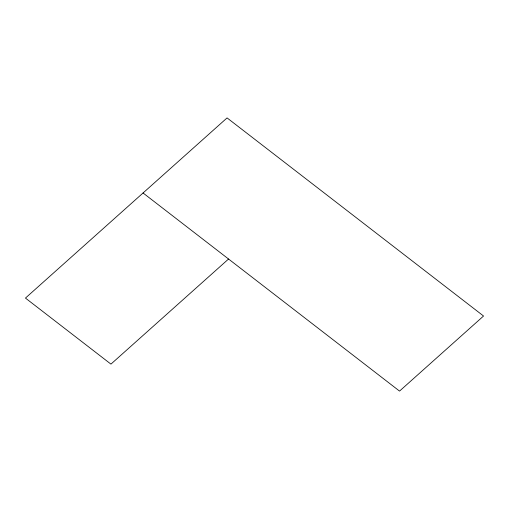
<?xml version="1.0" encoding="UTF-8"?>
<svg xmlns="http://www.w3.org/2000/svg" width="509" height="509" viewBox="0 0 509 509"><rect width="100%" height="100%" fill="white"/><g stroke="black" fill="none" stroke-linecap="round" stroke-linejoin="round"><path stroke-width="0.76" d="M228.554 259.017L110.943 364.12L25.45 298.083L227.071 117.91L483.55 316.019L399.54 391.09L143.061 192.981"/></g></svg>
